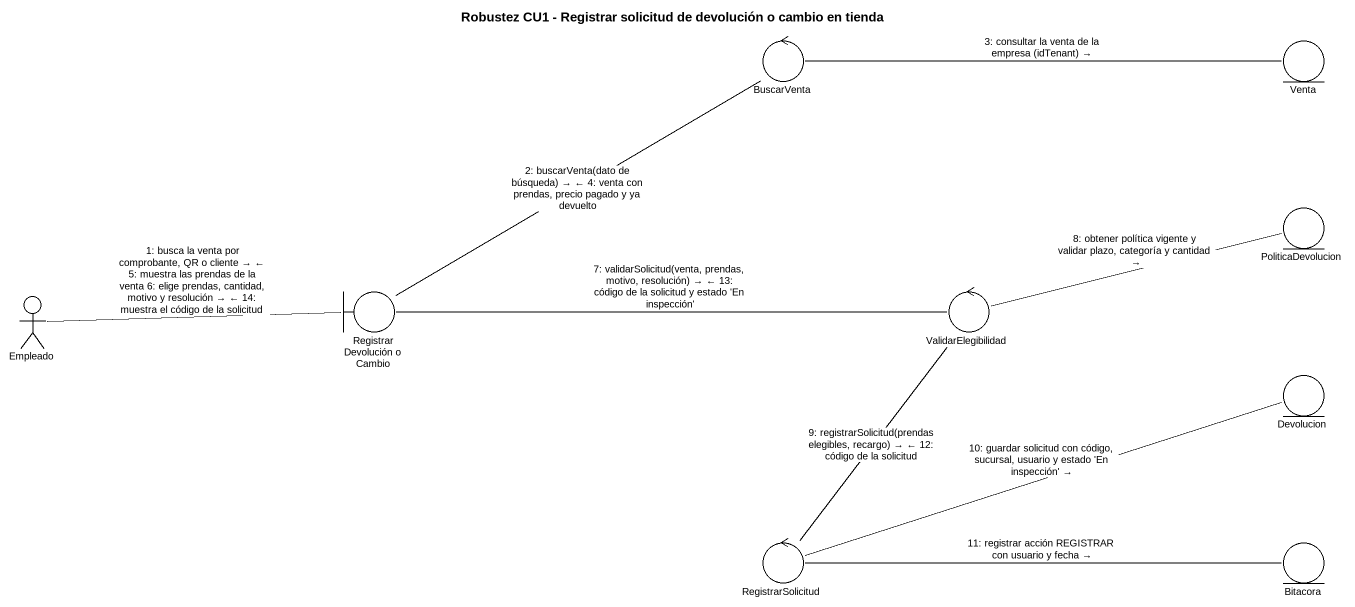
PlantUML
@startuml
title Robustez CU1 - Registrar solicitud de devolución o cambio en tienda
control BuscarVenta
entity Venta
entity PoliticaDevolucion
actor Empleado
boundary "Registrar Devolución o Cambio" as Registrar_Devolución_o
control ValidarElegibilidad
entity Devolucion
control RegistrarSolicitud
entity Bitacora
BuscarVenta -right- Venta : 3: consultar la venta de la empresa (idTenant) →
Empleado -right- Registrar_Devolución_o : 1: busca la venta por comprobante, QR o cliente → ← 5: muestra las prendas de la venta 6: elige prendas, cantidad, motivo y resolución → ← 14: muestra el código de la solicitud
Registrar_Devolución_o -up- BuscarVenta : 2: buscarVenta(dato de búsqueda) → ← 4: venta con prendas, precio pagado y ya devuelto
Registrar_Devolución_o -right- ValidarElegibilidad : 7: validarSolicitud(venta, prendas, motivo, resolución) → ← 13: código de la solicitud y estado 'En inspección'
ValidarElegibilidad -right- PoliticaDevolucion : 8: obtener política vigente y validar plazo, categoría y cantidad →
ValidarElegibilidad -- RegistrarSolicitud : 9: registrarSolicitud(prendas elegibles, recargo) → ← 12: código de la solicitud
RegistrarSolicitud -right- Devolucion : 10: guardar solicitud con código, sucursal, usuario y estado 'En inspección' →
RegistrarSolicitud -right- Bitacora : 11: registrar acción REGISTRAR con usuario y fecha →
@enduml
